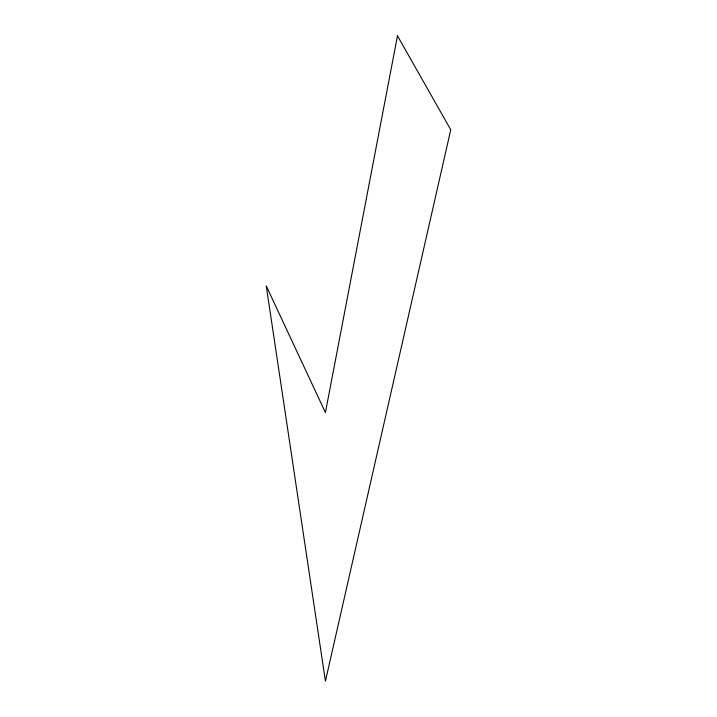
<?xml version="1.0" encoding="UTF-8"?>
<svg xmlns="http://www.w3.org/2000/svg" width="717" height="717" viewBox="0 0 717 717"><rect width="100%" height="100%" fill="white"/><g stroke="black" fill="none" stroke-linecap="round" stroke-linejoin="round"><path stroke-width="1.08" d="M397.478 35.85L325.419 412.553L266.249 285.895L325.419 681.15L450.751 129.75L397.478 35.85"/></g></svg>
